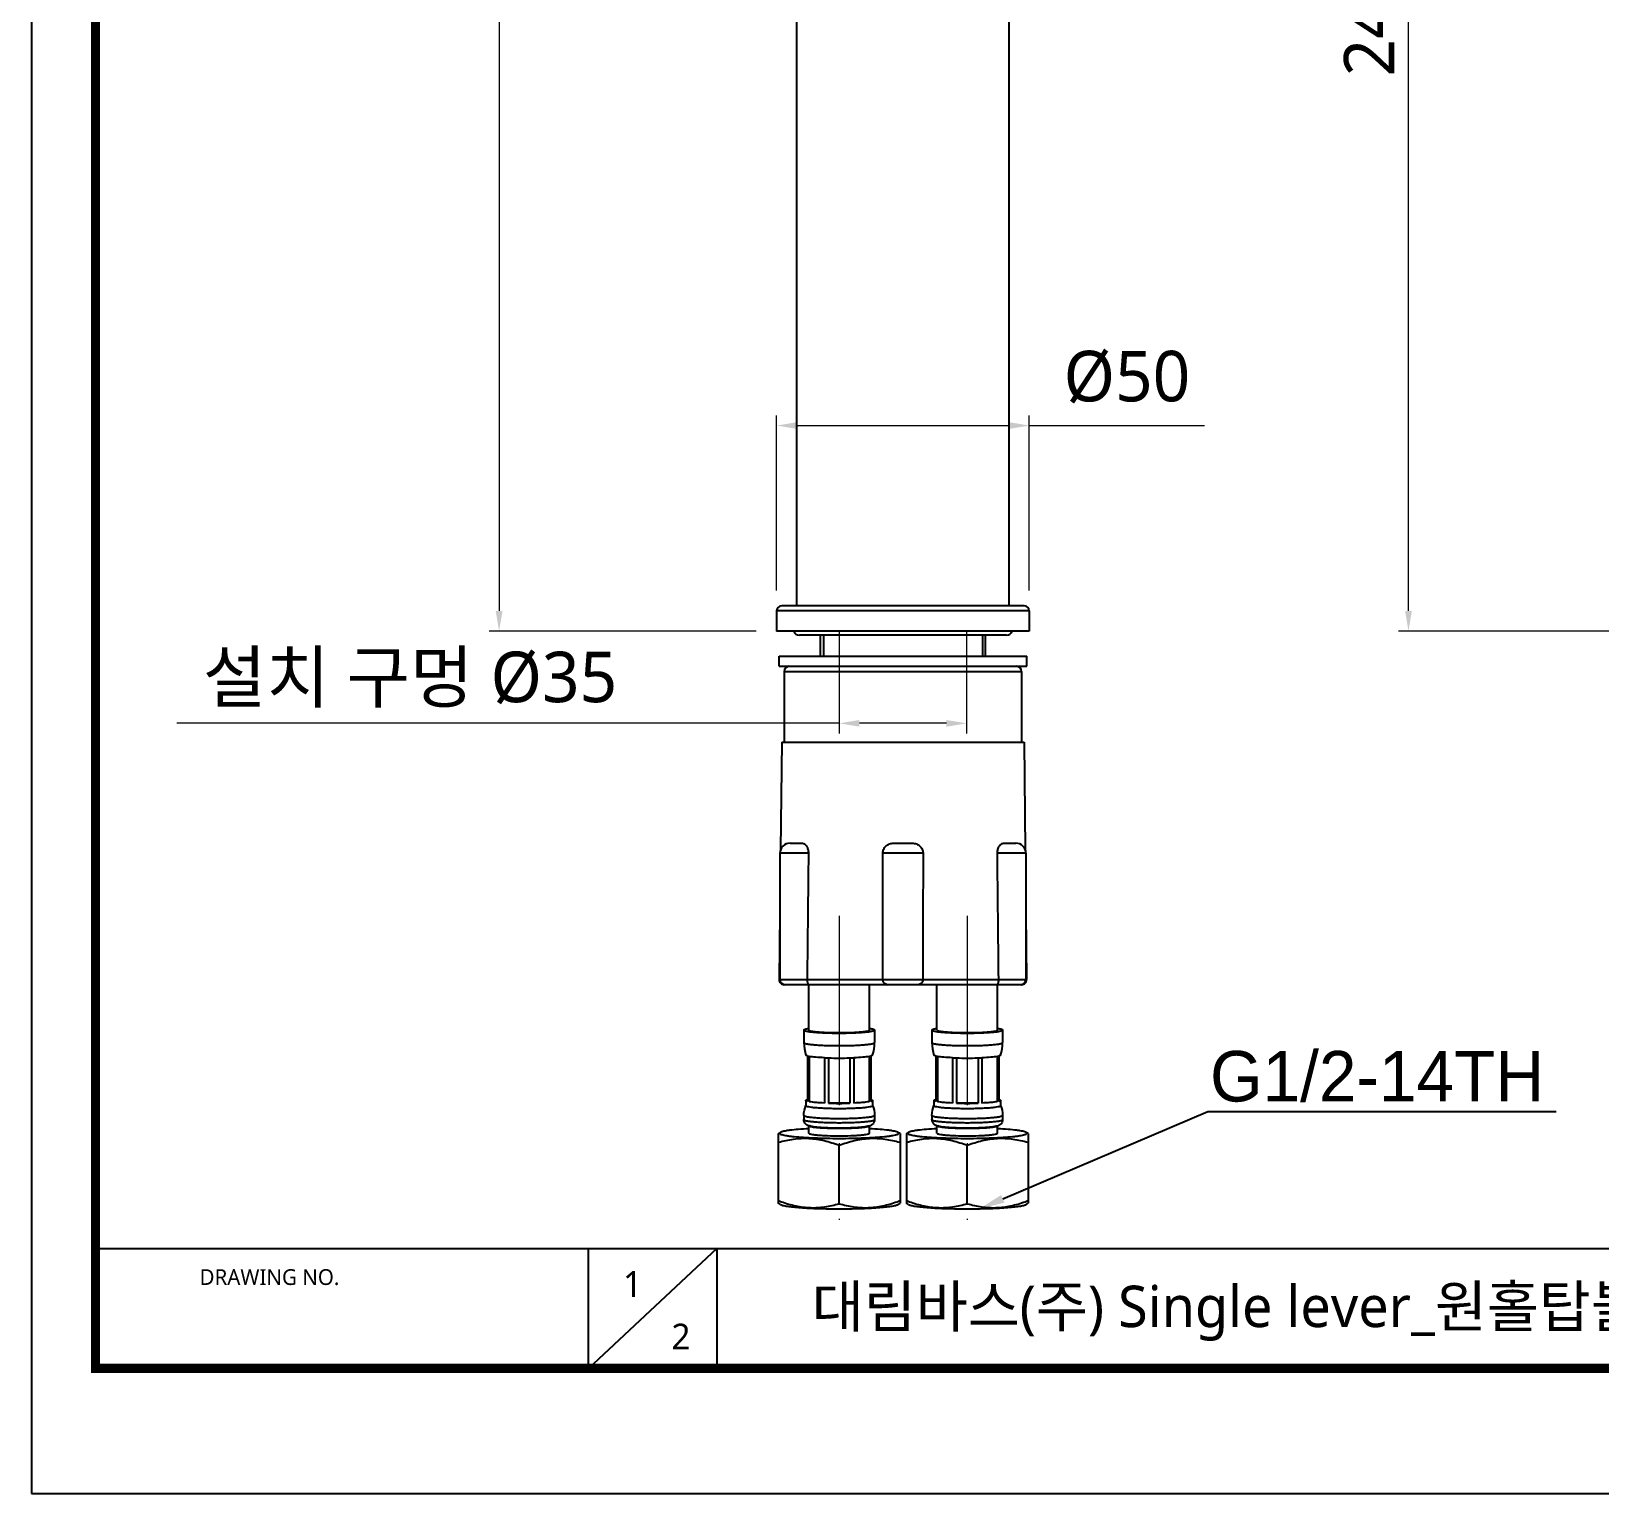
# Model space of a CAD drawing. Extents: x 1723 to 2513, y 4681 to 5260.
# Drawn here: x 1723 to 2033.5, y 4681.2 to 4970.6 of the extents above; entities that cross this region are included whole.
import ezdxf
from ezdxf import colors
from ezdxf.entities.mleader import LeaderData, LeaderLine
from ezdxf.math import Vec2, Vec3

# ---------------------------------------------------------------- set-up
doc = ezdxf.new("R2010")
doc.units = 0
doc.header["$LTSCALE"] = 30
doc.header["$MEASUREMENT"] = 0
doc.header["$PDMODE"] = 3
doc.header["$PDSIZE"] = -10
doc.linetypes.add('CENTER', pattern=[2, 1.25, -0.25, 0.25, -0.25])
doc.layers.get('0').update_dxf_attribs({"linetype": 'CONTINUOUS'})
doc.layers.get('DEFPOINTS').update_dxf_attribs({"linetype": 'CONTINUOUS'})
for name, color, linetype in [('7J45X38X25_DXF_CONTINUOUS_LINE', 7, 'CONTINUOUS'), ('80T168S5401_DXF_CONTINUOUS_LINE', 7, 'CONTINUOUS'), ('81T168155_DXF_CONTINUOUS_LINE', 7, 'CONTINUOUS'), ('8DZ35B00_DXF_CONTINUOUS_LINE', 7, 'CONTINUOUS'), ('8J49X33X2_DXF_CONTINUOUS_LINE', 7, 'CONTINUOUS'), ('8NM168155-R0DXF_CONTINUOUS_LINE', 7, 'CONTINUOUS'), ('BODY', 7, 'CONTINUOUS'), ('DEF_LAYER_ASSEM_MEMBER', 7, 'CONTINUOUS')]:
    doc.layers.add(name, color=color, linetype=linetype)
doc.styles.add('Daelim Dimension', font='NanumGothic.ttf')
doc.styles.get("Standard").update_dxf_attribs({"font": 'SYMBOL'})
doc.dimstyles.new('DEFAULT', dxfattribs={"dimscale": 2, "dimtxt": 2, "dimasz": 2, "dimexe": 0, "dimexo": 2, "dimgap": 1, "dimtad": 1, "dimdec": 1, "dimzin": 9, "dimdsep": 46, "dimtxsty": 'Daelim Dimension', "dimcen": 0.5, "dimclrd": 252, "dimclre": 252, "dimclrt": 3, "dimadec": 1, "dimazin": 0, "dimtfac": 1, "dimtdec": 1, "dimtix": 1, "dimtmove": 0, "dimatfit": 3, "dimfxl": 0, "dimtolj": 1, "dimtzin": 1, "dimlwd": 9, "dimlwe": 9, "dimarcsym": 0})

# ---------------------------------------------------------------- blocks, each defined once
blk = doc.blocks.new('*D19')
at = {"color": 5, "lineweight": 9, "ltscale": 0.5}
for p, q in [((1870.54, 4859.89), (1870.54, 4894.55)), ((1920.54, 4859.89), (1920.54, 4894.55)), ((1874.54, 4892.55), (1916.54, 4892.55)), ((1920.54, 4892.55), (1955.25, 4892.55))]:
    blk.add_line(p, q, dxfattribs=at)
at = {"color": 5, "ltscale": 0.5}
for points in [[(1874.54, 4893.22), (1874.54, 4891.88), (1870.54, 4892.55)], [(1916.54, 4893.22), (1916.54, 4891.88), (1920.54, 4892.55)]]:
    blk.add_solid(points, dxfattribs=at)
at = {"layer": 'DEFPOINTS', "color": 0, "ltscale": 0.5}
for p in [(1920.54, 4892.55), (1870.54, 4855.89), (1920.54, 4855.89)]:
    blk.add_point(p, dxfattribs=at)
at = {"color": 7, "ltscale": 0.5, "insert": (1939.89, 4907.33), "char_height": 10, "width": 17.4167, "attachment_point": 2, "style": 'Daelim Dimension'}
blk.add_mtext('\\A1;%%C50', dxfattribs=at)
blk = doc.blocks.new('*D20')
at = {"color": 5, "lineweight": 9, "ltscale": 0.5}
for p, q in [((1871.26, 5146.49), (1813.6, 5146.49)), ((1815.6, 5142.49), (1815.6, 4855.86)), ((1866.51, 4851.86), (1813.6, 4851.86))]:
    blk.add_line(p, q, dxfattribs=at)
at = {"color": 5, "ltscale": 0.5}
for points in [[(1814.93, 5142.49), (1816.27, 5142.49), (1815.6, 5146.49)], [(1814.93, 4855.86), (1816.27, 4855.86), (1815.6, 4851.86)]]:
    blk.add_solid(points, dxfattribs=at)
at = {"layer": 'DEFPOINTS', "color": 0, "ltscale": 0.5}
for p in [(1875.26, 5146.49), (1815.6, 4851.86), (1870.51, 4851.86)]:
    blk.add_point(p, dxfattribs=at)
at = {"color": 7, "ltscale": 0.5, "insert": (1802.71, 4999.09), "char_height": 10, "width": 39.1667, "attachment_point": 2, "rotation": 90, "style": 'Daelim Dimension'}
blk.add_mtext('\\A1;295', dxfattribs=at)
blk = doc.blocks.new('*D24')
at = {"color": 5, "lineweight": 9, "ltscale": 0.5}
for p, q in [((2073.85, 5094), (1993.61, 5094)), ((1995.61, 4855.86), (1995.61, 5090)), ((2201.09, 4851.86), (1993.61, 4851.86))]:
    blk.add_line(p, q, dxfattribs=at)
at = {"color": 5, "ltscale": 0.5}
for points in [[(1994.95, 5090), (1996.28, 5090), (1995.61, 5094)], [(1994.95, 4855.86), (1996.28, 4855.86), (1995.61, 4851.86)]]:
    blk.add_solid(points, dxfattribs=at)
at = {"layer": 'DEFPOINTS', "color": 0, "ltscale": 0.5}
for p in [(1995.61, 5094), (2077.85, 5094), (2205.09, 4851.86)]:
    blk.add_point(p, dxfattribs=at)
at = {"color": 7, "ltscale": 0.5, "insert": (1982.83, 4972.82), "char_height": 10, "width": 26.125, "attachment_point": 2, "rotation": 90, "style": 'Daelim Dimension'}
blk.add_mtext('\\A1;242', dxfattribs=at)
blk = doc.blocks.new('*D25')
at = {"color": 5, "lineweight": 9, "ltscale": 0.5}
for p, q in [((1882.94, 4851.65), (1882.94, 4831.62)), ((1908.14, 4851.75), (1908.14, 4831.62)), ((1882.94, 4833.62), (1751.78, 4833.62)), ((1904.14, 4833.62), (1886.94, 4833.62))]:
    blk.add_line(p, q, dxfattribs=at)
at = {"color": 5, "ltscale": 0.5}
for points in [[(1886.94, 4834.28), (1886.94, 4832.95), (1882.94, 4833.62)], [(1904.14, 4834.28), (1904.14, 4832.95), (1908.14, 4833.62)]]:
    blk.add_solid(points, dxfattribs=at)
at = {"layer": 'DEFPOINTS', "color": 0, "ltscale": 0.5}
for p in [(1882.94, 4855.65), (1908.14, 4855.75), (1908.14, 4833.62)]:
    blk.add_point(p, dxfattribs=at)
at = {"color": 7, "ltscale": 0.5, "insert": (1797.97, 4842.26), "char_height": 10, "attachment_point": 5, "style": 'Daelim Dimension'}
blk.add_mtext('\\A1;설치 구멍 %%C35', dxfattribs=at)

msp = doc.modelspace()

# ---------------------------------------------------------------- linework, layer by layer
at = {"ltscale": 0.5}
for p, q in [((1894.96, 4752.44), (1894.96, 4738.63)), ((1920.31, 4752.44), (1920.31, 4738.63))]:
    msp.add_line(p, q, dxfattribs=at)
at = {"color": 5}
msp.add_line((1735.71, 4729.67), (2371.72, 4729.67), dxfattribs=at)
at = {"color": 5, "ltscale": 40}
for p, q in [((1833.2, 4729.67), (1833.2, 4705.87)), ((1833.2, 4729.67), (1833.2, 4705.87)), ((1858.68, 4729.67), (1833.2, 4705.87)), ((1858.68, 4729.67), (1833.2, 4705.87)), ((1858.68, 4729.67), (1858.68, 4705.87)), ((1858.68, 4729.67), (1858.68, 4705.87))]:
    msp.add_line(p, q, dxfattribs=at)
at = {"ltscale": 0.5}
msp.add_lwpolyline([(1723.01, 4681.18), (2512.89, 4681.18), (2512.89, 5259.94), (1723.01, 5259.94)], close=True, dxfattribs=at)
at = {"color": 5, "linetype": 'ByBlock', "lineweight": 200, "const_width": 1.82}
msp.add_lwpolyline([(1735.71, 4705.96), (2500.11, 4705.96), (2500.11, 5246.5), (1735.71, 5246.5)], close=True, dxfattribs=at)
at = {"layer": '7J45X38X25_DXF_CONTINUOUS_LINE', "color": 7, "linetype": 'Continuous'}
msp.add_line((1916.04, 4851.06), (1875.04, 4851.06), dxfattribs=at)
for centre, start, end in [((1875.04, 4852.26), 199.6472, 270), ((1916.04, 4852.26), 270, 340.3528)]:
    msp.add_arc(centre, 1.2, start, end, dxfattribs=at)
at = {"layer": '80T168S5401_DXF_CONTINUOUS_LINE', "color": 7, "linetype": 'Continuous'}
for p, q in [((1874.54, 4856.86), (1874.54, 5111.86)), ((1916.54, 4856.86), (1916.54, 5108.86))]:
    msp.add_line(p, q, dxfattribs=at)
at = {"layer": '81T168155_DXF_CONTINUOUS_LINE', "color": 7, "linetype": 'Continuous'}
for p, q in [((1879.19, 4846.9), (1879.19, 4851.06)), ((1911.89, 4846.9), (1911.89, 4851.06))]:
    msp.add_line(p, q, dxfattribs=at)
at = {"layer": '81T168155_DXF_CONTINUOUS_LINE', "color": 2, "linetype": 'Continuous'}
for p, q in [((1879.79, 4851.06), (1879.79, 4846.9)), ((1911.29, 4851.06), (1911.29, 4846.9))]:
    msp.add_line(p, q, dxfattribs=at)
at = {"layer": '8DZ35B00_DXF_CONTINUOUS_LINE', "color": 9, "linetype": 'Continuous'}
msp.add_line((1920.54, 4855.86), (1870.54, 4855.86), dxfattribs=at)
at = {"layer": '8DZ35B00_DXF_CONTINUOUS_LINE', "color": 7, "linetype": 'Continuous'}
for p, q in [((1870.54, 4855.86), (1870.54, 4851.86)), ((1919.54, 4856.86), (1871.54, 4856.86)), ((1920.54, 4855.86), (1920.54, 4851.86)), ((1920.54, 4851.86), (1870.54, 4851.86))]:
    msp.add_line(p, q, dxfattribs=at)
for centre, start, end in [((1871.54, 4855.86), 90, 180), ((1919.54, 4855.86), 0, 90)]:
    msp.add_arc(centre, 1, start, end, dxfattribs=at)
at = {"layer": '8J49X33X2_DXF_CONTINUOUS_LINE', "color": 7, "linetype": 'Continuous'}
for p, q in [((1871.04, 4846.9), (1920.04, 4846.9)), ((1871.04, 4844.9), (1871.04, 4846.9)), ((1920.04, 4844.9), (1920.04, 4846.9)), ((1871.04, 4844.9), (1920.04, 4844.9))]:
    msp.add_line(p, q, dxfattribs=at)
at = {"layer": '8NM168155-R0DXF_CONTINUOUS_LINE', "color": 9, "linetype": 'Continuous'}
for p, q in [((1872.04, 4843.9), (1919.04, 4843.9)), ((1876.83, 4807.9), (1871.19, 4807.9)), ((1899.52, 4807.9), (1891.56, 4807.9)), ((1919.89, 4807.9), (1914.24, 4807.9)), ((1871.05, 4782.91), (1871.19, 4782.91)), ((1871.19, 4782.9), (1876.58, 4782.9)), ((1876.58, 4782.91), (1891.59, 4782.91)), ((1891.59, 4782.9), (1899.48, 4782.9)), ((1899.48, 4782.91), (1914.5, 4782.91)), ((1914.5, 4782.9), (1919.89, 4782.9)), ((1919.89, 4782.91), (1920.03, 4782.91))]:
    msp.add_line(p, q, dxfattribs=at)
at = {"layer": '8NM168155-R0DXF_CONTINUOUS_LINE', "color": 7, "linetype": 'Continuous'}
for p, q in [((1872.04, 4843.9), (1872.04, 4829.9)), ((1919.04, 4843.9), (1919.04, 4829.9)), ((1871.54, 4829.9), (1871.32, 4808.57)), ((1871.54, 4829.9), (1919.53, 4829.9)), ((1919.54, 4829.9), (1919.76, 4808.57)), ((1873.19, 4809.9), (1875.59, 4809.9)), ((1893.64, 4809.9), (1897.44, 4809.9)), ((1915.49, 4809.9), (1917.89, 4809.9)), ((1871.19, 4807.9), (1871.19, 4782.9)), ((1919.89, 4807.9), (1919.89, 4782.9)), ((1871.19, 4796.07), (1871.05, 4782.91)), ((1919.89, 4796.07), (1920.03, 4782.91)), ((1919.03, 4781.9), (1872.05, 4781.9)), ((1891.59, 4782.91), (1891.59, 4782.9)), ((1892.31, 4781.92), (1892.54, 4781.9)), ((1898.77, 4781.92), (1898.54, 4781.9)), ((1899.48, 4782.9), (1899.48, 4782.91))]:
    msp.add_line(p, q, dxfattribs=at)
for centre, radius, start, end in [((1873.04, 4843.9), 1, 90, 180), ((1918.04, 4843.9), 1, 0, 90), ((1873.19, 4807.9), 2, 90, 180), ((1917.89, 4807.9), 2, 0, 90), ((1872.05, 4782.9), 1, 179.4, 270), ((1872.19, 4782.9), 1, 180, 270), ((1877.59, 4782.9), 1.01, 179.4054, 180), ((1913.49, 4782.9), 1.01, 0, 0.5946), ((1918.89, 4782.9), 1, 270, 0), ((1919.03, 4782.9), 1, 270, 0.6)]:
    msp.add_arc(centre, radius, start, end, dxfattribs=at)
for points, knots in [([(1875.59, 4809.9), (1875.66, 4809.9), (1875.83, 4809.87), (1876.06, 4809.76), (1876.27, 4809.57), (1876.54, 4809.23), (1876.77, 4808.66), (1876.83, 4808.16), (1876.83, 4807.9)], [0, 0, 0, 0, 0.090172, 0.18753, 0.295849, 0.416819, 0.693282, 1, 1, 1, 1]), ([(1891.56, 4807.9), (1891.56, 4808.16), (1891.67, 4808.7), (1892.14, 4809.37), (1892.84, 4809.8), (1893.37, 4809.9), (1893.64, 4809.9)], [0, 0, 0, 0, 0.250639, 0.500557, 0.750093, 1, 1, 1, 1]), ([(1897.44, 4809.9), (1897.7, 4809.9), (1898.24, 4809.8), (1898.93, 4809.37), (1899.41, 4808.7), (1899.52, 4808.16), (1899.52, 4807.9)], [0, 0, 0, 0, 0.249907, 0.499445, 0.749363, 1, 1, 1, 1]), ([(1914.24, 4807.9), (1914.24, 4808.16), (1914.3, 4808.66), (1914.54, 4809.23), (1914.8, 4809.57), (1915.02, 4809.76), (1915.25, 4809.87), (1915.41, 4809.9), (1915.49, 4809.9)], [0, 0, 0, 0, 0.306718, 0.583182, 0.704151, 0.812471, 0.909828, 1, 1, 1, 1]), ([(1876.58, 4782.9), (1876.58, 4782.75), (1876.59, 4782.55), (1876.64, 4782.29), (1876.68, 4782.15), (1876.72, 4782.04), (1876.77, 4781.95), (1876.82, 4781.9), (1876.86, 4781.9)], [0, 0, 0, 0, 0.402781, 0.572926, 0.713771, 0.824392, 0.906428, 1, 1, 1, 1]), ([(1892.31, 4781.92), (1892.21, 4781.95), (1892.03, 4782.02), (1891.79, 4782.23), (1891.63, 4782.54), (1891.59, 4782.77), (1891.59, 4782.9)], [0, 0, 0, 0, 0.22148, 0.45658, 0.716888, 1, 1, 1, 1]), ([(1899.48, 4782.9), (1899.48, 4782.77), (1899.44, 4782.54), (1899.28, 4782.23), (1899.05, 4782.02), (1898.86, 4781.95), (1898.77, 4781.92)], [0, 0, 0, 0, 0.28311, 0.543418, 0.778519, 1, 1, 1, 1]), ([(1914.22, 4781.9), (1914.25, 4781.9), (1914.3, 4781.95), (1914.35, 4782.04), (1914.4, 4782.15), (1914.44, 4782.29), (1914.48, 4782.55), (1914.5, 4782.75), (1914.5, 4782.9)], [0, 0, 0, 0, 0.093571, 0.175606, 0.286225, 0.427068, 0.597212, 1, 1, 1, 1])]:
    msp.add_open_spline(points, degree=3, knots=knots, dxfattribs=at)
for points in [[(1876.83, 4807.9), (1876.75, 4799.57), (1876.66, 4791.24), (1876.58, 4782.91)], [(1891.59, 4782.91), (1891.58, 4791.24), (1891.57, 4799.57), (1891.56, 4807.9)], [(1899.52, 4807.9), (1899.51, 4799.57), (1899.5, 4791.24), (1899.48, 4782.91)], [(1914.5, 4782.91), (1914.41, 4791.24), (1914.33, 4799.57), (1914.24, 4807.9)]]:
    msp.add_open_spline(points, degree=3, dxfattribs=at)
at = {"layer": 'BODY', "color": 1, "linetype": 'CENTER', "lineweight": 5}
for p, q in [((1882.92, 4795.53), (1882.92, 4735.35)), ((1908.28, 4795.53), (1908.28, 4735.35))]:
    msp.add_line(p, q, dxfattribs=at)
at = {"layer": 'DEF_LAYER_ASSEM_MEMBER', "color": 7, "linetype": 'Continuous'}
for p, q in [((1876.92, 4772.93), (1876.92, 4781.9)), ((1888.92, 4772.93), (1888.92, 4781.9)), ((1902.28, 4772.93), (1902.28, 4781.9)), ((1914.28, 4772.93), (1914.28, 4781.9)), ((1875.92, 4772.93), (1875.92, 4770.44)), ((1889.92, 4772.93), (1889.92, 4770.44)), ((1901.28, 4772.93), (1901.28, 4770.44)), ((1915.28, 4772.93), (1915.28, 4770.44)), ((1876.67, 4767.77), (1876.67, 4758.8)), ((1877.01, 4767.7), (1877.01, 4758.73)), ((1880, 4767.44), (1880, 4758.47)), ((1880.8, 4767.41), (1880.8, 4758.44)), ((1885.04, 4767.41), (1885.04, 4758.44)), ((1885.84, 4767.43), (1885.84, 4758.47)), ((1888.85, 4767.7), (1888.85, 4758.73)), ((1889.17, 4767.77), (1889.17, 4758.8)), ((1902.03, 4767.77), (1902.03, 4758.8)), ((1902.36, 4767.7), (1902.36, 4758.73)), ((1905.35, 4767.44), (1905.35, 4758.47)), ((1906.16, 4767.41), (1906.16, 4758.44)), ((1910.4, 4767.41), (1910.4, 4758.44)), ((1911.19, 4767.43), (1911.19, 4758.47)), ((1914.2, 4767.7), (1914.2, 4758.73)), ((1914.53, 4767.77), (1914.53, 4758.8)), ((1875.92, 4756.04), (1875.92, 4755.2)), ((1876.32, 4758.98), (1876.32, 4757.99)), ((1880, 4758.47), (1877.01, 4758.73)), ((1885.04, 4758.44), (1880.8, 4758.44)), ((1888.85, 4758.73), (1885.84, 4758.47)), ((1889.52, 4758.98), (1889.52, 4757.99)), ((1889.92, 4756.04), (1889.92, 4755.2)), ((1901.28, 4756.04), (1901.28, 4755.2)), ((1901.68, 4758.98), (1901.68, 4757.99)), ((1905.35, 4758.47), (1902.36, 4758.73)), ((1910.4, 4758.44), (1906.16, 4758.44)), ((1914.2, 4758.73), (1911.19, 4758.47)), ((1914.88, 4758.98), (1914.88, 4757.99)), ((1915.28, 4756.04), (1915.28, 4755.2)), ((1876.92, 4752.51), (1876.92, 4753.94)), ((1888.92, 4752.51), (1888.92, 4753.94)), ((1902.28, 4752.51), (1902.28, 4753.94)), ((1914.28, 4752.51), (1914.28, 4753.94)), ((1870.89, 4752.44), (1871.28, 4752.67)), ((1870.92, 4738.61), (1870.92, 4752.46)), ((1882.92, 4738.55), (1882.92, 4750.11)), ((1894.96, 4752.44), (1894.56, 4752.67)), ((1896.25, 4752.44), (1896.64, 4752.67)), ((1896.28, 4738.61), (1896.28, 4752.46)), ((1908.28, 4738.55), (1908.28, 4750.11)), ((1920.31, 4752.44), (1919.92, 4752.67)), ((1871.28, 4738.41), (1870.89, 4738.63)), ((1894.56, 4738.41), (1894.96, 4738.63)), ((1896.64, 4738.41), (1896.25, 4738.63)), ((1919.92, 4738.41), (1920.31, 4738.63))]:
    msp.add_line(p, q, dxfattribs=at)
for centre, radius, start, end in [((1878.43, 4762.87), 10.48, 98.4607, 98.6001), ((1878.49, 4762.45), 10.9, 98.3046, 98.4606), ((1887.36, 4762.45), 10.9, 81.5394, 81.6954), ((1887.42, 4762.87), 10.48, 81.3999, 81.5393), ((1903.78, 4762.87), 10.48, 98.4607, 98.6001), ((1903.84, 4762.45), 10.9, 98.3046, 98.4606), ((1912.71, 4762.45), 10.9, 81.5394, 81.6954), ((1912.78, 4762.87), 10.48, 81.3999, 81.5393), ((1883.97, 4770.45), 8.04, 180.0568, 198.2096), ((1881.88, 4770.45), 8.04, 341.7904, 359.943), ((1909.32, 4770.45), 8.04, 180.0568, 198.2096), ((1907.24, 4770.45), 8.04, 341.7904, 359.943), ((1882.53, 4826.28), 58.9, 267.5377, 268.3214), ((1882.92, 4840.63), 73.25, 268.341, 271.659), ((1883.26, 4827.96), 60.58, 271.6893, 272.4399), ((1907.88, 4826.28), 58.9, 267.5377, 268.3214), ((1908.28, 4840.63), 73.25, 268.341, 271.659), ((1908.61, 4827.96), 60.58, 271.6893, 272.4399), ((1882.92, 4831.66), 73.25, 268.341, 271.659), ((1908.28, 4831.66), 73.25, 268.341, 271.659), ((1881.01, 4765.51), 28.22, 249.0652, 250.2444), ((1884.84, 4765.51), 28.22, 289.7556, 290.9348), ((1906.36, 4765.51), 28.22, 249.0652, 250.2444), ((1910.2, 4765.51), 28.22, 289.7556, 290.9348)]:
    msp.add_arc(centre, radius, start, end, dxfattribs=at)
for points, start_tangent, end_tangent in [([(1875.92, 4772.93), (1875.98, 4773.01), (1876.16, 4773.09), (1876.45, 4773.16), (1876.86, 4773.24)], (0, 1), (0.988755, 0.149545)), ([(1875.92, 4772.93), (1875.96, 4772.87), (1876.06, 4772.81), (1876.46, 4772.7), (1877.1, 4772.59), (1877.97, 4772.5), (1879.03, 4772.42), (1880.24, 4772.37), (1881.56, 4772.33), (1882.92, 4772.32), (1884.29, 4772.33), (1885.6, 4772.37), (1886.81, 4772.42), (1887.87, 4772.5), (1888.74, 4772.59), (1889.39, 4772.7), (1889.79, 4772.81), (1889.89, 4772.87), (1889.92, 4772.93)], (0, -1), (0, 1)), ([(1876.92, 4772.93), (1876.95, 4772.88), (1877.04, 4772.83), (1877.38, 4772.73), (1877.93, 4772.64), (1878.68, 4772.56), (1879.59, 4772.49), (1880.63, 4772.45), (1882.92, 4772.41), (1885.22, 4772.45), (1886.26, 4772.49), (1887.17, 4772.56), (1887.91, 4772.64), (1888.47, 4772.73), (1888.81, 4772.83), (1888.89, 4772.88), (1888.92, 4772.93)], (0, -1), (0, 1)), ([(1888.99, 4773.24), (1889.39, 4773.16), (1889.69, 4773.09), (1889.86, 4773.01), (1889.92, 4772.93)], (0.988755, -0.149545), (0, -1)), ([(1901.28, 4772.93), (1901.34, 4773.01), (1901.52, 4773.09), (1901.81, 4773.16), (1902.21, 4773.24)], (0, 1), (0.988755, 0.149545)), ([(1901.28, 4772.93), (1901.31, 4772.87), (1901.41, 4772.81), (1901.81, 4772.7), (1902.46, 4772.59), (1903.33, 4772.5), (1904.39, 4772.42), (1905.6, 4772.37), (1906.91, 4772.33), (1908.28, 4772.32), (1909.64, 4772.33), (1910.96, 4772.37), (1912.17, 4772.42), (1913.23, 4772.5), (1914.1, 4772.59), (1914.75, 4772.7), (1915.14, 4772.81), (1915.24, 4772.87), (1915.28, 4772.93)], (0, -1), (0, 1)), ([(1902.28, 4772.93), (1902.31, 4772.88), (1902.39, 4772.83), (1902.74, 4772.73), (1903.29, 4772.64), (1904.04, 4772.56), (1904.95, 4772.49), (1905.98, 4772.45), (1908.28, 4772.41), (1910.57, 4772.45), (1911.61, 4772.49), (1912.52, 4772.56), (1913.27, 4772.64), (1913.82, 4772.73), (1914.16, 4772.83), (1914.25, 4772.88), (1914.28, 4772.93)], (0, -1), (0, 1)), ([(1914.34, 4773.24), (1914.75, 4773.16), (1915.04, 4773.09), (1915.22, 4773.01), (1915.28, 4772.93)], (0.988755, -0.149545), (0, -1)), ([(1876.67, 4767.77), (1876.43, 4767.85), (1876.33, 4767.93)], (-0.96856, 0.248781), (-0.313972, 0.949432)), ([(1876.67, 4767.77), (1876.75, 4767.75), (1877.01, 4767.7)], (0.96856, -0.248781), (0.984824, -0.173557)), ([(1880, 4767.44), (1878.26, 4767.54), (1877.01, 4767.7)], (-0.999072, 0.043063), (-0.984824, 0.173557)), ([(1888.85, 4767.7), (1887.59, 4767.54), (1885.84, 4767.43)], (-0.984673, -0.174413), (-0.999082, -0.042846)), ([(1888.85, 4767.7), (1888.94, 4767.71), (1889.17, 4767.77)], (0.984673, 0.174413), (0.96856, 0.248781)), ([(1889.52, 4767.93), (1889.42, 4767.85), (1889.17, 4767.77)], (-0.313991, -0.949426), (-0.96856, -0.248781)), ([(1902.03, 4767.77), (1901.78, 4767.85), (1901.68, 4767.93)], (-0.96856, 0.248781), (-0.313972, 0.949432)), ([(1902.03, 4767.77), (1902.1, 4767.75), (1902.36, 4767.7)], (0.96856, -0.248781), (0.984824, -0.173557)), ([(1905.35, 4767.44), (1903.61, 4767.54), (1902.36, 4767.7)], (-0.999072, 0.043063), (-0.984824, 0.173557)), ([(1914.2, 4767.7), (1912.95, 4767.54), (1911.19, 4767.43)], (-0.984673, -0.174413), (-0.999082, -0.042846)), ([(1914.2, 4767.7), (1914.29, 4767.71), (1914.53, 4767.77)], (0.984673, 0.174413), (0.96856, 0.248781)), ([(1914.88, 4767.93), (1914.77, 4767.85), (1914.53, 4767.77)], (-0.313991, -0.949426), (-0.96856, -0.248781)), ([(1876.54, 4759.13), (1876.57, 4759.14), (1876.67, 4759.17)], (0.948651, 0.316325), (0.96856, 0.248781)), ([(1889.17, 4759.17), (1889.21, 4759.16), (1889.31, 4759.13)], (0.96856, -0.248781), (0.948651, -0.316325)), ([(1901.89, 4759.13), (1901.92, 4759.14), (1902.03, 4759.17)], (0.948651, 0.316325), (0.96856, 0.248781)), ([(1914.53, 4759.17), (1914.57, 4759.16), (1914.66, 4759.13)], (0.96856, -0.248781), (0.948651, -0.316325)), ([(1875.92, 4756.04), (1876.33, 4758.01)], (0, 1), (0.393415, 0.919361)), ([(1876.32, 4758.98), (1876.38, 4759.06), (1876.54, 4759.13)], (0, 1), (0.948651, 0.316325)), ([(1876.67, 4758.8), (1876.41, 4758.89), (1876.32, 4758.98)], (-0.96856, 0.248781), (0, 1)), ([(1876.32, 4757.99), (1876.36, 4757.93), (1876.45, 4757.88), (1876.83, 4757.77), (1877.44, 4757.67), (1878.26, 4757.58), (1879.26, 4757.51), (1880.4, 4757.46), (1881.64, 4757.42), (1882.92, 4757.41), (1884.21, 4757.42), (1885.45, 4757.46), (1886.59, 4757.51), (1887.59, 4757.58), (1888.41, 4757.67), (1889.02, 4757.77), (1889.4, 4757.88), (1889.49, 4757.93), (1889.52, 4757.99)], (0, -1), (0, 1)), ([(1880, 4758.47), (1878.26, 4758.58), (1877.01, 4758.73)], (-0.999072, 0.043063), (-0.984824, 0.173557)), ([(1888.85, 4758.73), (1887.59, 4758.58), (1885.84, 4758.47)], (-0.984673, -0.174413), (-0.999082, -0.042846)), ([(1889.52, 4758.98), (1889.44, 4758.89), (1889.17, 4758.8)], (0, -1), (-0.96856, -0.248781)), ([(1889.31, 4759.13), (1889.47, 4759.06), (1889.52, 4758.98)], (0.948651, -0.316325), (0, -1)), ([(1889.52, 4758.01), (1889.92, 4756.04)], (0.393415, -0.919361), (0, -1)), ([(1901.28, 4756.04), (1901.68, 4758.01)], (0, 1), (0.393415, 0.919361)), ([(1901.68, 4758.98), (1901.73, 4759.06), (1901.89, 4759.13)], (0, 1), (0.948651, 0.316325)), ([(1902.03, 4758.8), (1901.77, 4758.89), (1901.68, 4758.98)], (-0.96856, 0.248781), (0, 1)), ([(1901.68, 4757.99), (1901.71, 4757.93), (1901.81, 4757.88), (1902.18, 4757.77), (1902.79, 4757.67), (1903.61, 4757.58), (1904.61, 4757.51), (1905.75, 4757.46), (1906.99, 4757.42), (1908.28, 4757.41), (1909.57, 4757.42), (1910.8, 4757.46), (1911.95, 4757.51), (1912.95, 4757.58), (1913.77, 4757.67), (1914.38, 4757.77), (1914.75, 4757.88), (1914.85, 4757.93), (1914.88, 4757.99)], (0, -1), (0, 1)), ([(1905.35, 4758.47), (1903.61, 4758.58), (1902.36, 4758.73)], (-0.999072, 0.043063), (-0.984824, 0.173557)), ([(1914.2, 4758.73), (1912.95, 4758.58), (1911.19, 4758.47)], (-0.984673, -0.174413), (-0.999082, -0.042846)), ([(1914.88, 4758.98), (1914.79, 4758.89), (1914.53, 4758.8)], (0, -1), (-0.96856, -0.248781)), ([(1914.66, 4759.13), (1914.82, 4759.06), (1914.88, 4758.98)], (0.948651, -0.316325), (0, -1)), ([(1914.87, 4758.01), (1915.28, 4756.04)], (0.393415, -0.919361), (0, -1)), ([(1876.89, 4753.39), (1874.83, 4753.26), (1873.15, 4753.08), (1872.49, 4752.99), (1871.95, 4752.88), (1871.55, 4752.78), (1871.28, 4752.67)], (-0.998652, -0.051908), (-0.86923, -0.494407)), ([(1876.9, 4753.94), (1876.31, 4754.29), (1876.03, 4754.69), (1875.92, 4755.2)], (-0.945241, 0.326374), (0, 1)), ([(1877.26, 4753.84), (1876.9, 4753.94)], (-0.975881, 0.218302), (-0.945241, 0.326374)), ([(1877.08, 4753.89), (1877.39, 4753.8), (1877.85, 4753.72), (1878.46, 4753.65), (1879.19, 4753.59), (1880.95, 4753.51), (1882.92, 4753.48)], (0.936164, -0.351563), (1, 0)), ([(1888.72, 4754), (1888.7, 4753.95), (1888.61, 4753.91), (1888.28, 4753.81), (1887.75, 4753.72), (1887.02, 4753.65), (1886.15, 4753.58), (1885.14, 4753.54), (1882.92, 4753.5), (1880.7, 4753.54), (1879.7, 4753.58), (1878.82, 4753.65), (1878.1, 4753.72), (1877.57, 4753.81), (1877.24, 4753.91), (1877.15, 4753.95), (1877.12, 4754)], (0, -1), (0, 1)), ([(1877.6, 4753.78), (1877.51, 4753.79), (1877.26, 4753.84)], (-0.986756, 0.16221), (-0.975881, 0.218302)), ([(1882.92, 4753.48), (1884.91, 4753.51), (1886.67, 4753.6), (1887.4, 4753.66), (1888.01, 4753.73), (1888.47, 4753.8), (1888.78, 4753.89)], (1, 0), (0.933107, 0.359598)), ([(1888.55, 4753.84), (1887.57, 4753.69), (1886.25, 4753.58), (1884.66, 4753.52), (1882.92, 4753.49)], (-0.977567, -0.210625), (-1, -0.000002)), ([(1888.91, 4753.93), (1888.55, 4753.84)], (-0.951446, -0.307816), (-0.977567, -0.210625)), ([(1889.92, 4755.2), (1889.81, 4754.67), (1889.51, 4754.27), (1888.91, 4753.93)], (0, -1), (-0.951446, -0.307816)), ([(1894.56, 4752.67), (1894.3, 4752.78), (1893.89, 4752.88), (1893.36, 4752.99), (1892.69, 4753.08), (1891.02, 4753.26), (1888.96, 4753.39)], (-0.86923, 0.494407), (-0.998652, 0.051908)), ([(1902.25, 4753.39), (1900.18, 4753.26), (1898.51, 4753.08), (1897.85, 4752.99), (1897.31, 4752.88), (1896.9, 4752.78), (1896.64, 4752.67)], (-0.998652, -0.051908), (-0.86923, -0.494407)), ([(1902.26, 4753.94), (1901.67, 4754.29), (1901.39, 4754.69), (1901.28, 4755.2)], (-0.945241, 0.326374), (0, 1)), ([(1902.61, 4753.84), (1902.26, 4753.94)], (-0.975881, 0.218302), (-0.945241, 0.326374)), ([(1902.43, 4753.89), (1902.74, 4753.8), (1903.21, 4753.72), (1903.81, 4753.65), (1904.55, 4753.59), (1906.3, 4753.51), (1908.28, 4753.48)], (0.936164, -0.351563), (1, 0)), ([(1914.08, 4754), (1914.05, 4753.95), (1913.97, 4753.91), (1913.64, 4753.81), (1913.1, 4753.72), (1912.38, 4753.65), (1911.5, 4753.58), (1910.5, 4753.54), (1908.28, 4753.5), (1906.06, 4753.54), (1905.06, 4753.58), (1904.18, 4753.65), (1903.46, 4753.72), (1902.92, 4753.81), (1902.59, 4753.91), (1902.51, 4753.95), (1902.48, 4754)], (0, -1), (0, 1)), ([(1902.96, 4753.78), (1902.87, 4753.79), (1902.61, 4753.84)], (-0.986756, 0.16221), (-0.975881, 0.218302)), ([(1908.28, 4753.48), (1910.26, 4753.51), (1912.02, 4753.6), (1912.76, 4753.66), (1913.36, 4753.73), (1913.83, 4753.8), (1914.13, 4753.89)], (1, 0), (0.933107, 0.359598)), ([(1913.91, 4753.84), (1912.93, 4753.69), (1911.61, 4753.58), (1910.02, 4753.52), (1908.28, 4753.49)], (-0.977567, -0.210625), (-1, -0.000002)), ([(1914.26, 4753.93), (1913.91, 4753.84)], (-0.951446, -0.307816), (-0.977567, -0.210625)), ([(1915.28, 4755.2), (1915.16, 4754.67), (1914.87, 4754.27), (1914.26, 4753.93)], (0, -1), (-0.951446, -0.307816)), ([(1919.92, 4752.67), (1919.65, 4752.78), (1919.25, 4752.88), (1918.71, 4752.99), (1918.05, 4753.08), (1916.38, 4753.26), (1914.31, 4753.39)], (-0.86923, 0.494407), (-0.998652, 0.051908)), ([(1870.92, 4750.71), (1873.89, 4751.34), (1876.92, 4751.48), (1879.96, 4751.04), (1882.92, 4750.11)], (0.962517, 0.271221), (0.93409, -0.357036)), ([(1871.28, 4752.67), (1871.2, 4752.61), (1871.16, 4752.56), (1871.15, 4752.5), (1871.17, 4752.44), (1871.23, 4752.39), (1871.32, 4752.33), (1871.6, 4752.23), (1872.02, 4752.12), (1872.56, 4752.02), (1873.22, 4751.93), (1873.99, 4751.84), (1875.83, 4751.69), (1878.01, 4751.58), (1880.41, 4751.51), (1882.92, 4751.48)], (-0.86923, -0.494407), (1, 0)), ([(1876.92, 4752.51), (1876.95, 4752.46), (1877.04, 4752.41), (1877.38, 4752.31), (1877.93, 4752.22), (1878.68, 4752.14), (1879.59, 4752.07), (1880.63, 4752.03), (1882.92, 4751.99)], (0, -1), (1, 0)), ([(1882.92, 4751.48), (1885.44, 4751.51), (1887.84, 4751.58), (1890.01, 4751.69), (1891.86, 4751.84), (1892.63, 4751.93), (1893.29, 4752.02), (1893.83, 4752.12), (1894.25, 4752.23), (1894.53, 4752.33), (1894.62, 4752.39), (1894.68, 4752.44), (1894.7, 4752.5), (1894.69, 4752.56), (1894.64, 4752.61), (1894.56, 4752.67)], (1, 0), (-0.86923, 0.494407)), ([(1882.92, 4751.99), (1885.22, 4752.03), (1886.26, 4752.07), (1887.17, 4752.14), (1887.91, 4752.22), (1888.47, 4752.31), (1888.81, 4752.41), (1888.89, 4752.46), (1888.92, 4752.51)], (1, 0), (0, 1)), ([(1882.92, 4750.11), (1885.89, 4751.04), (1888.92, 4751.48), (1891.96, 4751.34), (1894.92, 4750.71)], (0.93409, 0.357036), (0.962517, -0.271221)), ([(1896.28, 4750.71), (1899.25, 4751.34), (1902.28, 4751.48), (1905.31, 4751.04), (1908.28, 4750.11)], (0.962517, 0.271221), (0.93409, -0.357036)), ([(1896.64, 4752.67), (1896.56, 4752.61), (1896.51, 4752.56), (1896.5, 4752.5), (1896.53, 4752.44), (1896.58, 4752.39), (1896.67, 4752.33), (1896.96, 4752.23), (1897.37, 4752.12), (1897.91, 4752.02), (1898.57, 4751.93), (1899.34, 4751.84), (1901.19, 4751.69), (1903.36, 4751.58), (1905.76, 4751.51), (1908.28, 4751.48)], (-0.86923, -0.494407), (1, 0)), ([(1902.28, 4752.51), (1902.31, 4752.46), (1902.39, 4752.41), (1902.74, 4752.31), (1903.29, 4752.22), (1904.04, 4752.14), (1904.95, 4752.07), (1905.98, 4752.03), (1908.28, 4751.99)], (0, -1), (1, 0)), ([(1908.28, 4751.48), (1910.8, 4751.51), (1913.2, 4751.58), (1915.37, 4751.69), (1917.21, 4751.84), (1917.99, 4751.93), (1918.65, 4752.02), (1919.19, 4752.12), (1919.6, 4752.23), (1919.88, 4752.33), (1919.97, 4752.39), (1920.03, 4752.44), (1920.05, 4752.5), (1920.04, 4752.56), (1920, 4752.61), (1919.92, 4752.67)], (1, 0), (-0.86923, 0.494407)), ([(1908.28, 4751.99), (1910.57, 4752.03), (1911.61, 4752.07), (1912.52, 4752.14), (1913.27, 4752.22), (1913.82, 4752.31), (1914.16, 4752.41), (1914.25, 4752.46), (1914.28, 4752.51)], (1, 0), (0, 1)), ([(1908.28, 4750.11), (1911.25, 4751.04), (1914.28, 4751.48), (1917.31, 4751.34), (1920.28, 4750.71)], (0.93409, 0.357036), (0.962517, -0.271221)), ([(1871.28, 4738.41), (1871.49, 4738.32), (1871.78, 4738.23), (1872.63, 4738.06), (1873.8, 4737.91), (1875.25, 4737.78), (1876.95, 4737.68), (1878.83, 4737.6), (1882.92, 4737.54)], (0.86923, -0.494407), (1, 0)), ([(1871.47, 4738.95), (1874.31, 4738.13), (1877.21, 4737.77), (1880.1, 4737.94), (1882.92, 4738.55)], (0.941196, -0.337862), (0.962555, 0.271085)), ([(1882.92, 4738.55), (1885.75, 4737.94), (1888.64, 4737.77), (1891.54, 4738.13), (1894.38, 4738.95)], (0.962555, -0.271085), (0.941196, 0.337861)), ([(1882.92, 4737.54), (1887.01, 4737.6), (1888.9, 4737.68), (1890.59, 4737.78), (1892.05, 4737.91), (1893.22, 4738.06), (1894.07, 4738.23), (1894.36, 4738.32), (1894.56, 4738.41)], (1, 0), (0.86923, 0.494407)), ([(1896.64, 4738.41), (1896.84, 4738.32), (1897.14, 4738.23), (1897.98, 4738.06), (1899.15, 4737.91), (1900.61, 4737.78), (1902.3, 4737.68), (1904.19, 4737.6), (1908.28, 4737.54)], (0.86923, -0.494407), (1, 0)), ([(1896.82, 4738.95), (1899.67, 4738.13), (1902.56, 4737.77), (1905.45, 4737.94), (1908.28, 4738.55)], (0.941196, -0.337862), (0.962555, 0.271085)), ([(1908.28, 4738.55), (1911.11, 4737.94), (1914, 4737.77), (1916.89, 4738.13), (1919.73, 4738.95)], (0.962555, -0.271085), (0.941196, 0.337861)), ([(1908.28, 4737.54), (1912.37, 4737.6), (1914.25, 4737.68), (1915.95, 4737.78), (1917.41, 4737.91), (1918.58, 4738.06), (1919.42, 4738.23), (1919.72, 4738.32), (1919.92, 4738.41)], (1, 0), (0.86923, 0.494407))]:
    msp.add_spline(points, degree=3, dxfattribs=dict(at, start_tangent=start_tangent, end_tangent=end_tangent))
at = {"layer": 'DEF_LAYER_ASSEM_MEMBER', "color": 9, "linetype": 'Continuous'}
for points, start_tangent, end_tangent in [([(1875.92, 4770.44), (1875.96, 4770.38), (1876.06, 4770.32), (1876.46, 4770.21), (1877.1, 4770.1), (1877.97, 4770.01), (1879.03, 4769.93), (1880.24, 4769.88), (1881.56, 4769.84), (1882.92, 4769.83), (1884.29, 4769.84), (1885.6, 4769.88), (1886.81, 4769.93), (1887.87, 4770.01), (1888.74, 4770.1), (1889.39, 4770.21), (1889.79, 4770.32), (1889.89, 4770.38), (1889.92, 4770.44)], (0, -1), (0, 1)), ([(1901.28, 4770.44), (1901.31, 4770.38), (1901.41, 4770.32), (1901.81, 4770.21), (1902.46, 4770.1), (1903.33, 4770.01), (1904.39, 4769.93), (1905.6, 4769.88), (1906.91, 4769.84), (1908.28, 4769.83), (1909.64, 4769.84), (1910.96, 4769.88), (1912.17, 4769.93), (1913.23, 4770.01), (1914.1, 4770.1), (1914.75, 4770.21), (1915.14, 4770.32), (1915.24, 4770.38), (1915.28, 4770.44)], (0, -1), (0, 1)), ([(1875.92, 4756.04), (1875.96, 4755.98), (1876.06, 4755.92), (1876.46, 4755.8), (1877.1, 4755.7), (1877.97, 4755.61), (1879.03, 4755.53), (1880.24, 4755.47), (1881.56, 4755.44), (1882.92, 4755.43), (1884.29, 4755.44), (1885.6, 4755.47), (1886.81, 4755.53), (1887.87, 4755.61), (1888.74, 4755.7), (1889.39, 4755.8), (1889.79, 4755.92), (1889.89, 4755.98), (1889.92, 4756.04)], (0, -1), (0, 1)), ([(1901.28, 4756.04), (1901.31, 4755.98), (1901.41, 4755.92), (1901.81, 4755.8), (1902.46, 4755.7), (1903.33, 4755.61), (1904.39, 4755.53), (1905.6, 4755.47), (1906.91, 4755.44), (1908.28, 4755.43), (1909.64, 4755.44), (1910.96, 4755.47), (1912.17, 4755.53), (1913.23, 4755.61), (1914.1, 4755.7), (1914.75, 4755.8), (1915.14, 4755.92), (1915.24, 4755.98), (1915.28, 4756.04)], (0, -1), (0, 1)), ([(1875.92, 4755.2), (1875.96, 4755.14), (1876.06, 4755.08), (1876.46, 4754.97), (1877.1, 4754.86), (1877.97, 4754.77), (1879.03, 4754.69), (1880.24, 4754.64), (1881.56, 4754.6), (1882.92, 4754.59)], (0, -1), (1, 0)), ([(1882.92, 4754.59), (1884.29, 4754.6), (1885.6, 4754.64), (1886.81, 4754.69), (1887.87, 4754.77), (1888.74, 4754.86), (1889.39, 4754.97), (1889.79, 4755.08), (1889.89, 4755.14), (1889.92, 4755.2)], (1, 0), (0, 1)), ([(1901.28, 4755.2), (1901.31, 4755.14), (1901.41, 4755.08), (1901.81, 4754.97), (1902.46, 4754.86), (1903.33, 4754.77), (1904.39, 4754.69), (1905.6, 4754.64), (1906.91, 4754.6), (1908.28, 4754.59)], (0, -1), (1, 0)), ([(1908.28, 4754.59), (1909.64, 4754.6), (1910.96, 4754.64), (1912.17, 4754.69), (1913.23, 4754.77), (1914.1, 4754.86), (1914.75, 4754.97), (1915.14, 4755.08), (1915.24, 4755.14), (1915.28, 4755.2)], (1, 0), (0, 1))]:
    msp.add_spline(points, degree=3, dxfattribs=dict(at, start_tangent=start_tangent, end_tangent=end_tangent))

# ---------------------------------------------------------------- texts
at = {"color": 5, "ltscale": 40, "style": 'Daelim Dimension'}
msp.add_text('DRAWING NO.', height=3.1171, dxfattribs=at).set_placement((1756.3, 4722.47))
at = {"char_height": 5.1, "width": 7.119, "attachment_point": 1, "style": 'Daelim Dimension'}
for s, insert in [('1', (1840.13, 4725.21)), ('2', (1849.7, 4714.81))]:
    msp.add_mtext(s, dxfattribs=dict(at, insert=insert))
at = {"color": 2, "insert": (1877.51, 4722.33), "char_height": 8.198, "width": 362.8925, "attachment_point": 1, "style": 'Daelim Dimension'}
msp.add_mtext('대림바스(주) Single lever_원홀탑볼수전_DL L6612', dxfattribs=at)

# ---------------------------------------------------------------- dimensions: what is measured, and where the dimension line sits
at = {"color": 5, "ltscale": 0.5}
for base, p1, p2, angle, picture, middle in [((1815.6, 4851.86), (1875.26, 5146.49), (1870.51, 4851.86), 270, '*D20', (1815.6, 4999.09)), ((1995.61, 5094), (2205.09, 4851.86), (2077.85, 5094), 90, '*D24', (1995.61, 4972.82))]:
    dim = msp.add_linear_dim(base=base, p1=p1, p2=p2, angle=angle, dimstyle='DEFAULT', override={"dimtxt": 5, "dimexe": 1, "dimdec": 0, "dimclrd": 5, "dimclre": 5, "dimclrt": 7}, dxfattribs=at)
    dim.commit()
    dim.dimension.update_dxf_attribs({"geometry": picture, "text_midpoint": middle, "dimtype": 160})
for base, p1, p2, text, picture, middle in [((1920.54, 4892.55), (1870.54, 4855.89), (1920.54, 4855.89), '%%C<>', '*D19', (1939.89, 4892.55)), ((1908.14, 4833.62), (1882.94, 4855.65), (1908.14, 4855.75), '설치 구멍 %%C35', '*D25', (1797.97, 4833.62))]:
    dim = msp.add_linear_dim(base=base, p1=p1, p2=p2, text=text, dimstyle='DEFAULT', override={"dimtxt": 5, "dimexe": 1, "dimdec": 0, "dimclrd": 5, "dimclre": 5, "dimclrt": 7}, dxfattribs=at)
    dim.commit()
    dim.dimension.update_dxf_attribs({"geometry": picture, "text_midpoint": middle, "dimtype": 160})

# ---------------------------------------------------------------- leaders
at = {"ltscale": 0.5}
ml = msp.add_multileader_mtext('Standard', dxfattribs=at)
ml.set_content('{\\f나눔고딕|b0|i0|c129|p50;G1/2-14TH}', color=256)
ml.set_leader_properties(color=5)
ml.build(insert=Vec2(0, 0))
ml.multileader.update_dxf_attribs({"text_left_attachment_type": 6, "text_right_attachment_type": 6, "dogleg_length": 0.36, "arrow_head_size": 5})
ctx = ml.context
ctx.base_point, ctx.char_height, ctx.arrow_head_size, ctx.landing_gap_size, ctx.plane_origin = Vec3(1956.24, 4756.78), 10, 5, 0.09, Vec3(1911.52, 4736.01)
ctx.left_attachment, ctx.right_attachment = 6, 6
notes = []
notes.append((ctx, [(0, (1, 1, 0), (1955.88, 4756.78), (1, 0), 0.36, [(0, [(1910.7, 4737.56)], 0, [])])]))
ctx.mtext.insert, ctx.mtext.flow_direction = Vec3(1956.33, 4768.78), 5
for ctx, leaders in notes:
    for number, flags, end, landing, length, lines in leaders:
        leader = LeaderData()
        leader.index, (leader.has_last_leader_line, leader.has_dogleg_vector, leader.attachment_direction) = number, flags
        leader.last_leader_point, leader.dogleg_vector, leader.dogleg_length = Vec3(end), Vec3(landing), length
        for number, points, colour, breaks in lines:
            line = LeaderLine()
            line.index, line.vertices, line.color, line.breaks = number, Vec3.list(points), colors.encode_raw_color(colour), breaks
            leader.lines.append(line)
        ctx.leaders.append(leader)

doc.saveas('drawing.dxf')
